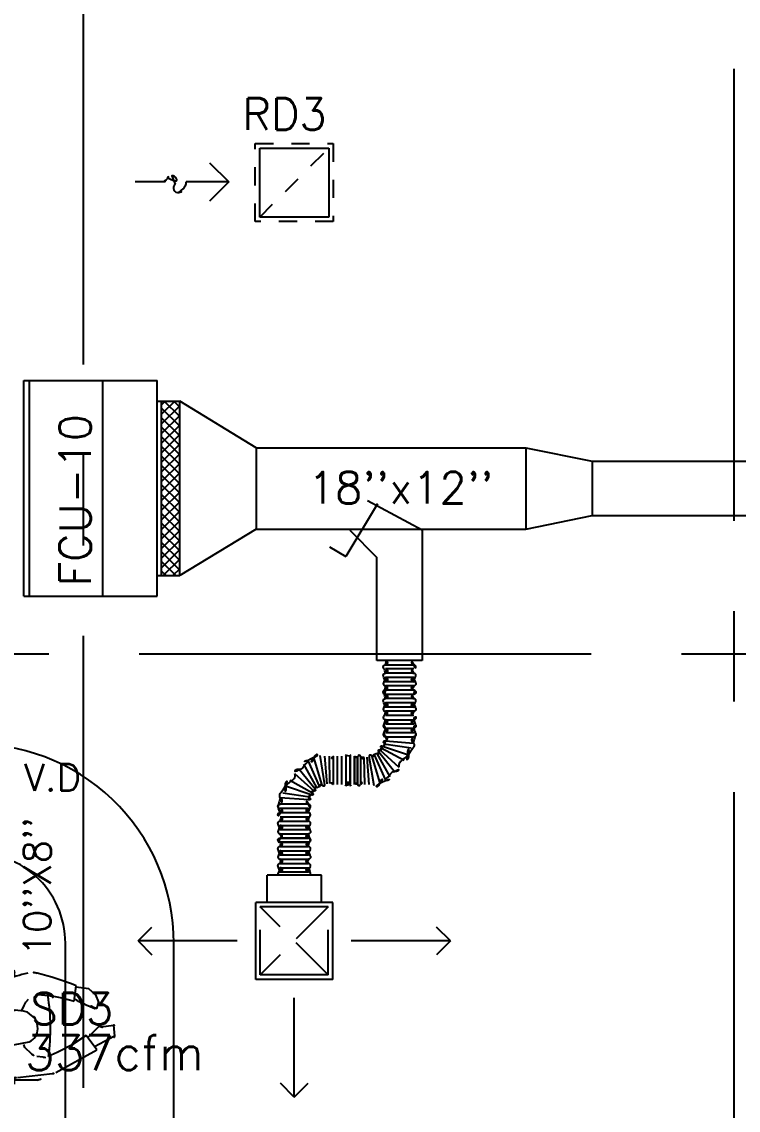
# Model space of a CAD drawing. Extents: x 417866230.2 to 417866327.8, y 43498045.5 to 43498135.4.
# Drawn here: x 417866294.3 to 417866298.26, y 43498074.98 to 43498081 of the extents above; entities that cross this region are included whole.
import ezdxf

# ---------------------------------------------------------------- set-up
doc = ezdxf.new("R2010")
doc.units = 0
doc.header["$MEASUREMENT"] = 0
doc.linetypes.add('CENTERX2', pattern=[4, 2.5, -0.5, 0.5, -0.5])
doc.linetypes.add('HIDDEN', pattern=[0.375, 0.25, -0.125])
doc.layers.get('0').update_dxf_attribs({"linetype": 'CONTINUOUS'})
for name, color, linetype in [('AXES', 11, 'CENTERX2'), ('COUNTER', 9, 'CONTINUOUS'), ('DUCT', 6, 'CONTINUOUS'), ('FCU', 6, 'CONTINUOUS'), ('HAT', 12, 'CONTINUOUS'), ('M-AC-FLEX', 3, 'CONTINUOUS'), ('M-EGU.', 2, 'CONTINUOUS'), ('NON-MEDICAL', 9, 'CONTINUOUS'), ('SCD', 2, 'CONTINUOUS'), ('SUNI-FUR', 9, 'CONTINUOUS')]:
    doc.layers.add(name, color=color, linetype=linetype)
doc.styles.add('ROMANS', font='ROMANS.shx', dxfattribs={"width": 0.6})

# ---------------------------------------------------------------- blocks, each defined once
blk = doc.blocks.new('A$C7D0B43B4')
at = {"layer": 'NON-MEDICAL'}
for p, q in [((0.0709, 0.6176), (0.0635, 0.6176)), ((0.0709, 0.6443), (0.0709, 0.5973)), ((0.3364, 0.6581), (0.0847, 0.6581)), ((0.3566, 0.6379), (0.3566, 0.6141)), ((0.0427, 0.5968), (0.0427, 0.5934)), ((0.2508, 0.5771), (0.091, 0.5771)), ((0.1783, 0.5467), (0.1345, 0.5123)), ((0.6878, 0.4797), (0.6991, 0.5649)), ((0.1345, 0.5123), (0.106, 0.467)), ((0.4204, 0.4747), (0.4357, 0.4908)), ((0.5069, 0.5149), (0.5092, 0.5146)), ((0.5092, 0.5146), (0.5414, 0.5109)), ((0.5414, 0.5109), (0.5831, 0.5044)), ((0.5831, 0.5044), (0.6203, 0.4971)), ((0.6203, 0.4971), (0.6627, 0.4862)), ((0.6627, 0.4862), (0.6878, 0.4797)), ((0.106, 0.467), (0.0904, 0.1792)), ((0.3965, 0.4246), (0.4102, 0.455)), ((0.4102, 0.455), (0.4204, 0.4747)), ((0.7542, 0.2897), (0.6731, 0.2356)), ((0.8127, 0.2094), (0.7542, 0.2897)), ((0.4146, 0.2228), (0.4091, 0.2397)), ((0.454, 0.1865), (0.4146, 0.2228)), ((0.5943, 0.1953), (0.5447, 0.1728)), ((0.5863, 0.0846), (0.8127, 0.2094)), ((0.6731, 0.2356), (0.5943, 0.1953)), ((0.517, 0.1687), (0.4815, 0.1736)), ((0.0427, 0.0647), (0.0427, 0.0613)), ((0.0709, 0.0609), (0.0709, 0.0138)), ((0.1593, 0.081), (0.091, 0.081)), ((0.1738, 0.0761), (0.1852, 0.0747)), ((0.1852, 0.0747), (0.3632, 0.0564)), ((0.3741, 0.0564), (0.5676, 0.0787)), ((0.0709, 0.0405), (0.0635, 0.0405)), ((0.3566, 0.057), (0.3566, 0.0202)), ((0.4808, 0.0424), (0.3566, 0.0424)), ((0.3364, 0), (0.0847, 0))]:
    blk.add_line(p, q, dxfattribs=at)
for points in [[(0.6983, 0.558), (0.7662, 0.5497, -0.166504), (0.7751, 0.5455), (0.8057, 0.5151, -0.116666), (0.8094, 0.5092), (0.8216, 0.4731, -0.181583), (0.8213, 0.4624), (0.8111, 0.4379, -0.566275), (0.8025, 0.4366, 0.372711), (0.7382, 0.4476, -0.458371), (0.7309, 0.4499, 0.210622), (0.6891, 0.4897)], [(0.3604, 0.4296, 0.128062), (0.2259, 0.398, 0.215717), (0.1646, 0.3337), (0.1654, 0.3023), (0.169, 0.2804), (0.1786, 0.2504, 0.242433), (0.2254, 0.2132, 0.136513), (0.3766, 0.225), (0.4394, 0.2545, 0.297129), (0.4864, 0.3263, 0.138986), (0.4714, 0.3834, 0.105167), (0.4496, 0.408), (0.4299, 0.4182), (0.4065, 0.4233), (0.3604, 0.4291)], [(0.7631, 0.278), (0.8266, 0.3403, -0.445833), (0.8353, 0.3398), (0.8366, 0.3381, 0.30427), (0.8552, 0.3321), (0.9051, 0.3465, -0.509983), (0.9126, 0.3407), (0.9106, 0.2851, -0.292523), (0.8999, 0.2696), (0.7997, 0.2276)]]:
    blk.add_lwpolyline(points, format="xyb", dxfattribs=at)
for centre, radius, start, end in [((0.0635, 0.5968), 0.0208, 90, 180), ((0.0847, 0.6443), 0.0138, 90, 180), ((0.8128, -0.863), 1.5459, 104.29232, 114.23439), ((0.3364, 0.6379), 0.0203, 0, 90), ((0.4562, 0.537), 0.1013, 75.057, 104.29232), ((-0.0924, -1.5184), 2.2286, 69.19751, 75.057), ((2.3664, 0.3291), 2.3664, 174.44787, 185.55213), ((0.0467, 0.558), 0.0356, 0, 180), ((0.091, 0.5973), 0.0201, 180, 270), ((2.3667, 0.3291), 2.2958, 174.2765, 185.7235), ((0.4943, 0.4349), 0.081, 81.07134, 136.37618), ((-0.526, 0.3291), 1.0829, 351.72399, 9.66859), ((0.4883, 0.2237), 0.0506, 227.38127, 262.24497), ((0.2023, 0.1844), 0.112, 182.67494, 255.29345), ((0.5238, 0.2189), 0.0506, 262.24497, 294.4377), ((0.0467, 0.1001), 0.0356, 180, 0), ((0.0635, 0.0613), 0.0208, 180, 270), ((0.091, 0.0609), 0.0201, 90, 180), ((0.4808, 0.0922), 0.0498, 270, 338.59125), ((0.5618, 0.129), 0.0506, 276.56656, 298.84109), ((0.0847, 0.0138), 0.0138, 180, 270), ((0.3364, 0.0202), 0.0203, 270, 0), ((0.3683, 0.1067), 0.0506, 264.13003, 276.56656)]:
    blk.add_arc(centre, radius, start, end, dxfattribs=at)
blk = doc.blocks.new('*X120')
at = {"color": 0}
for p, q in [((-750.2, 2537.8), (-672.3, 2615.8)), ((-750.2, 2590.8), (-725.3, 2615.8)), ((-659.6, 2515.8), (-750.2, 2606.4)), ((-719.2, 2515.8), (-619.2, 2615.8)), ((-606.6, 2515.8), (-706.6, 2615.8)), ((-666.2, 2515.8), (-566.2, 2615.8)), ((-553.6, 2515.8), (-653.6, 2615.8)), ((-613.2, 2515.8), (-513.2, 2615.8)), ((-500.5, 2515.8), (-600.5, 2615.8)), ((-560.1, 2515.8), (-460.1, 2615.8)), ((-447.5, 2515.8), (-547.5, 2615.8)), ((-507.1, 2515.8), (-407.1, 2615.8)), ((-394.5, 2515.8), (-494.5, 2615.8)), ((-454.1, 2515.8), (-354.1, 2615.8)), ((-341.4, 2515.8), (-441.4, 2615.8)), ((-401, 2515.8), (-301, 2615.8)), ((-288.4, 2515.8), (-388.4, 2615.8)), ((-348, 2515.8), (-248, 2615.8)), ((-235.4, 2515.8), (-335.4, 2615.8)), ((-295, 2515.8), (-195, 2615.8)), ((-182.3, 2515.8), (-282.3, 2615.8)), ((-241.9, 2515.8), (-141.9, 2615.8)), ((-129.3, 2515.8), (-229.3, 2615.8)), ((-188.9, 2515.8), (-88.9, 2615.8)), ((-76.3, 2515.8), (-176.3, 2615.8)), ((-135.9, 2515.8), (-35.9, 2615.8)), ((-23.2, 2515.8), (-123.2, 2615.8)), ((-82.8, 2515.8), (17.2, 2615.8)), ((29.8, 2515.8), (-70.2, 2615.8)), ((-29.8, 2515.8), (70.2, 2615.8)), ((82.8, 2515.8), (-17.2, 2615.8)), ((23.2, 2515.8), (123.2, 2615.8)), ((135.9, 2515.8), (35.9, 2615.8)), ((76.3, 2515.8), (176.3, 2615.8)), ((188.9, 2515.8), (88.9, 2615.8)), ((129.3, 2515.8), (214.8, 2601.2)), ((214.8, 2543), (141.9, 2615.8)), ((214.8, 2596), (195, 2615.8)), ((-712.7, 2515.8), (-750.2, 2553.4)), ((182.3, 2515.8), (214.8, 2548.2))]:
    blk.add_line(p, q, dxfattribs=at)
blk = doc.blocks.new('15RCD')
at = {"layer": 'M-EGU.', "linetype": 'HIDDEN'}
for p, q in [((-215.5, -215.5), (-215.5, 215.5)), ((-215.5, 215.5), (215.5, 215.5)), ((-190.5, -190.5), (190.5, 190.5)), ((215.5, 215.5), (215.5, -215.5)), ((215.5, -215.5), (-215.5, -215.5))]:
    blk.add_line(p, q, dxfattribs=at)
at = {"layer": 'M-EGU.'}
for p, q in [((-190.5, -190.5), (-190.5, 190.5)), ((-190.5, 190.5), (190.5, 190.5)), ((190.5, 190.5), (190.5, -190.5)), ((-468.7, 110.1), (-362.7, 4)), ((-717.7, 4), (-880.4, 4)), ((-362.7, 4), (-598.2, 4)), ((-362.7, 4), (-468.7, -102)), ((190.5, -190.5), (-190.5, -190.5))]:
    blk.add_line(p, q, dxfattribs=at)
blk.add_lwpolyline([(-717.7, 4, -0.1324), (-701, 28.2, -0.15664), (-677.9, 37.7, -0.736612), (-658.9, -9.5, 0.774232), (-638, -55.2, 0.203349), (-606.4, -34.6, 0.193808), (-598.2, 4)], format="xyb", dxfattribs=at)

msp = doc.modelspace()

# ---------------------------------------------------------------- hatches: boundary and pattern name
at = {"layer": 'HAT'}
h = msp.add_hatch(dxfattribs=at)
h.set_pattern_fill('ANSI31', color=256, scale=300, style=0)
h.set_pattern_definition([(45, (0, 0), (-26.5165042945, 26.5165042945), [])])
h.paths.add_polyline_path([(417866294.3869, 43498077.5032), (417866294.6369, 43498077.5032), (417866294.6369, 43498077.7532, 0.414214)])
h.paths.add_polyline_path([(417866294.6369, 43498077.7532), (417866294.6369, 43498077.5032), (417866294.8869, 43498077.5032, 0.414214)])
h.paths.add_polyline_path([(417866294.8869, 43498077.5032), (417866294.6369, 43498077.5032), (417866294.6369, 43498077.2532, 0.414214)])
h.paths.add_polyline_path([(417866294.6369, 43498077.5032), (417866294.3869, 43498077.5032, 0.414214), (417866294.6369, 43498077.2532)])

# ---------------------------------------------------------------- linework, layer by layer
at = {"layer": 'AXES'}
for p, q in [((417866298.2369, 43498046.2382), (417866298.2369, 43498134.7153)), ((417866294.6369, 43498063.1021), (417866294.6369, 43498121.6721)), ((417866230.9454, 43498077.5021), (417866300.0369, 43498077.5021))]:
    msp.add_line(p, q, dxfattribs=at)
at = {"layer": 'COUNTER'}
for p, q in [((417866294.5369, 43498071.9032), (417866294.5369, 43498075.9021)), ((417866294.5369, 43498072.9396), (417866294.5369, 43498075.8896)), ((417866295.1369, 43498071.9032), (417866295.1369, 43498075.9021)), ((417866295.1369, 43498072.9396), (417866295.1369, 43498075.8896))]:
    msp.add_line(p, q, dxfattribs=at)
for radius, end in [(1.1, 92.60525), (0.5, 95.73917)]:
    msp.add_arc((417866294.0369, 43498075.9021), radius, 0, end, dxfattribs=at)
at = {"layer": 'DUCT'}
for p, q in [((417866295.5917, 43498078.6428), (417866295.1691, 43498078.9003)), ((417866295.5917, 43498078.6428), (417866297.0845, 43498078.6428)), ((417866295.5917, 43498078.6428), (417866295.5917, 43498078.1928)), ((417866297.0845, 43498078.6428), (417866297.4512, 43498078.5678)), ((417866297.0845, 43498078.6428), (417866297.0845, 43498078.1928)), ((417866297.4512, 43498078.5678), (417866300.4477, 43498078.5678)), ((417866297.4512, 43498078.5678), (417866297.4512, 43498078.2678)), ((417866296.2639, 43498078.3326), (417866296.0883, 43498078.0418)), ((417866296.5104, 43498078.1861), (417866296.2075, 43498078.3495)), ((417866297.0845, 43498078.1928), (417866297.4512, 43498078.2678)), ((417866297.4512, 43498078.2678), (417866300.4477, 43498078.2678)), ((417866295.5917, 43498078.1928), (417866295.1691, 43498077.9353)), ((417866295.5917, 43498078.1928), (417866297.0845, 43498078.1928)), ((417866296.1104, 43498078.1861), (417866296.2604, 43498078.0361)), ((417866296.5104, 43498078.1861), (417866296.5104, 43498077.4655)), ((417866295.9981, 43498078.0939), (417866296.0883, 43498078.0418)), ((417866296.2604, 43498077.4655), (417866296.2604, 43498078.0361)), ((417866296.5104, 43498077.4655), (417866296.2604, 43498077.4655))]:
    msp.add_line(p, q, dxfattribs=at)
at = {"layer": 'FCU', "color": 6}
for p, q in [((417866294.3071, 43498079.0148), (417866295.0441, 43498079.0148)), ((417866294.3071, 43498077.8208), (417866294.3071, 43498079.0148)), ((417866294.7441, 43498077.8208), (417866294.7441, 43498079.0148)), ((417866295.0441, 43498077.8208), (417866295.0441, 43498079.0148)), ((417866294.3071, 43498077.8208), (417866295.0441, 43498077.8208))]:
    msp.add_line(p, q, dxfattribs=at)
at = {"layer": 'FCU', "color": 3}
for p, q in [((417866294.3391, 43498077.8208), (417866294.3391, 43498079.0148)), ((417866295.0441, 43498078.9003), (417866295.1691, 43498078.9003)), ((417866295.0691, 43498077.9353), (417866295.0691, 43498078.9003)), ((417866295.1691, 43498077.9353), (417866295.1691, 43498078.9003)), ((417866295.0441, 43498077.9353), (417866295.1691, 43498077.9353))]:
    msp.add_line(p, q, dxfattribs=at)
at = {"layer": 'M-AC-FLEX', "color": 11}
for p, q in [((417866296.3069, 43498077.442), (417866296.4639, 43498077.442)), ((417866296.4641, 43498077.419), (417866296.3071, 43498077.419)), ((417866296.4641, 43498077.3955), (417866296.3071, 43498077.3955)), ((417866296.4641, 43498077.372), (417866296.3071, 43498077.372)), ((417866296.4641, 43498077.372), (417866296.3071, 43498077.372)), ((417866296.4641, 43498077.3486), (417866296.3071, 43498077.3486)), ((417866296.4641, 43498077.3486), (417866296.3071, 43498077.3486)), ((417866296.4641, 43498077.3251), (417866296.3071, 43498077.3251)), ((417866296.4641, 43498077.3017), (417866296.3071, 43498077.3017)), ((417866296.4641, 43498077.2786), (417866296.3071, 43498077.2786)), ((417866296.4641, 43498077.2551), (417866296.3071, 43498077.2551)), ((417866296.4641, 43498077.2317), (417866296.3071, 43498077.2317)), ((417866296.4641, 43498077.2317), (417866296.3071, 43498077.2317)), ((417866296.4641, 43498077.2082), (417866296.3071, 43498077.2082)), ((417866296.4641, 43498077.2082), (417866296.3071, 43498077.2082)), ((417866296.4641, 43498077.1848), (417866296.3071, 43498077.1848)), ((417866296.3069, 43498077.1382), (417866296.4639, 43498077.1382)), ((417866296.4641, 43498077.1613), (417866296.3071, 43498077.1613)), ((417866296.3069, 43498077.1148), (417866296.4639, 43498077.1148)), ((417866296.3069, 43498077.0913), (417866296.4639, 43498077.0913)), ((417866296.3069, 43498077.0679), (417866296.4639, 43498077.0679)), ((417866296.2991, 43498077.0054), (417866296.4491, 43498076.9833)), ((417866296.3069, 43498077.0444), (417866296.4639, 43498077.0444)), ((417866296.3069, 43498077.0209), (417866296.4631, 43498077.0089)), ((417866295.9726, 43498076.7788), (417866295.9455, 43498076.9401)), ((417866296.2305, 43498076.9394), (417866296.2763, 43498076.7864)), ((417866296.245, 43498076.9448), (417866296.3058, 43498076.8069)), ((417866296.2603, 43498076.952), (417866296.3324, 43498076.8223)), ((417866296.2701, 43498076.9603), (417866296.3581, 43498076.8524)), ((417866296.2758, 43498076.9715), (417866296.3817, 43498076.8765)), ((417866296.284, 43498076.9832), (417866296.4103, 43498076.9139)), ((417866296.292, 43498076.9926), (417866296.4346, 43498076.9442)), ((417866295.9281, 43498076.7632), (417866295.856, 43498076.8928)), ((417866295.9434, 43498076.7704), (417866295.8826, 43498076.9082)), ((417866295.9579, 43498076.7757), (417866295.9121, 43498076.9288)), ((417866295.9849, 43498076.7837), (417866295.9725, 43498076.9362)), ((417866295.9959, 43498076.9362), (417866295.998, 43498076.7858)), ((417866296.0192, 43498076.7792), (417866296.0192, 43498076.9362)), ((417866296.0423, 43498076.7792), (417866296.0423, 43498076.9362)), ((417866296.0657, 43498076.7792), (417866296.0657, 43498076.9362)), ((417866296.0892, 43498076.7792), (417866296.0892, 43498076.9362)), ((417866296.0892, 43498076.7792), (417866296.0892, 43498076.9362)), ((417866296.1126, 43498076.7792), (417866296.1126, 43498076.9362)), ((417866296.1126, 43498076.9362), (417866296.1126, 43498076.7792)), ((417866296.1127, 43498076.7792), (417866296.1127, 43498076.9362)), ((417866296.1127, 43498076.7792), (417866296.1127, 43498076.9362)), ((417866296.1361, 43498076.7792), (417866296.1361, 43498076.9362)), ((417866296.1361, 43498076.9362), (417866296.1361, 43498076.7792)), ((417866296.153, 43498076.7792), (417866296.153, 43498076.9362)), ((417866296.153, 43498076.9362), (417866296.153, 43498076.7792)), ((417866296.169, 43498076.936), (417866296.169, 43498076.779)), ((417866296.1925, 43498076.779), (417866296.1904, 43498076.9293)), ((417866296.2035, 43498076.9314), (417866296.2159, 43498076.779)), ((417866296.2159, 43498076.9364), (417866296.2429, 43498076.7751)), ((417866295.9126, 43498076.7437), (417866295.8067, 43498076.8387)), ((417866295.9183, 43498076.7549), (417866295.8303, 43498076.8628)), ((417866295.8964, 43498076.7226), (417866295.7538, 43498076.771)), ((417866295.9044, 43498076.7319), (417866295.7781, 43498076.8013)), ((417866295.8815, 43498076.6942), (417866295.7253, 43498076.7062)), ((417866295.8893, 43498076.7098), (417866295.7393, 43498076.7318)), ((417866295.8815, 43498076.6708), (417866295.7245, 43498076.6708)), ((417866295.8815, 43498076.6473), (417866295.7245, 43498076.6473)), ((417866295.7243, 43498076.6008), (417866295.8813, 43498076.6008)), ((417866295.7243, 43498076.5773), (417866295.8813, 43498076.5773)), ((417866295.8815, 43498076.6239), (417866295.7245, 43498076.6239)), ((417866295.7243, 43498076.5539), (417866295.8813, 43498076.5539)), ((417866295.7243, 43498076.5539), (417866295.8813, 43498076.5539)), ((417866295.7243, 43498076.5539), (417866295.8813, 43498076.5539)), ((417866295.7243, 43498076.5539), (417866295.8813, 43498076.5539)), ((417866295.7243, 43498076.5304), (417866295.8813, 43498076.5304)), ((417866295.7243, 43498076.5304), (417866295.8813, 43498076.5304)), ((417866295.7243, 43498076.5304), (417866295.8813, 43498076.5304)), ((417866295.7243, 43498076.5304), (417866295.8813, 43498076.5304)), ((417866295.7243, 43498076.507), (417866295.8813, 43498076.507)), ((417866295.7243, 43498076.4835), (417866295.8813, 43498076.4835)), ((417866295.7243, 43498076.4604), (417866295.8813, 43498076.4604)), ((417866295.8815, 43498076.4835), (417866295.7245, 43498076.4835)), ((417866295.8815, 43498076.4604), (417866295.7245, 43498076.4604)), ((417866295.7243, 43498076.437), (417866295.8813, 43498076.437)), ((417866295.7243, 43498076.4135), (417866295.8813, 43498076.4135)), ((417866295.7243, 43498076.4135), (417866295.8813, 43498076.4135)), ((417866295.7243, 43498076.4135), (417866295.8813, 43498076.4135)), ((417866295.7243, 43498076.4135), (417866295.8813, 43498076.4135)), ((417866295.7243, 43498076.3901), (417866295.8813, 43498076.3901)), ((417866295.7243, 43498076.3901), (417866295.8813, 43498076.3901)), ((417866295.7243, 43498076.3901), (417866295.8813, 43498076.3901)), ((417866295.7243, 43498076.3901), (417866295.8813, 43498076.3901)), ((417866295.7243, 43498076.3666), (417866295.8813, 43498076.3666)), ((417866295.7243, 43498076.3666), (417866295.8813, 43498076.3666)), ((417866295.7243, 43498076.3431), (417866295.8813, 43498076.3431)), ((417866295.7243, 43498076.3431), (417866295.8813, 43498076.3431)), ((417866295.7243, 43498076.3197), (417866295.8813, 43498076.3197)), ((417866295.7243, 43498076.3197), (417866295.8813, 43498076.3197)), ((417866295.7243, 43498076.3197), (417866295.8813, 43498076.3197)), ((417866295.7243, 43498076.3197), (417866295.8813, 43498076.3197)), ((417866295.7243, 43498076.2962), (417866295.8813, 43498076.2962)), ((417866295.7243, 43498076.2962), (417866295.8813, 43498076.2962)), ((417866295.7243, 43498076.2962), (417866295.8813, 43498076.2962)), ((417866295.7243, 43498076.2962), (417866295.8813, 43498076.2962))]:
    msp.add_line(p, q, dxfattribs=at)
at = {"layer": 'M-AC-FLEX'}
for points in [[(417866296.3071, 43498077.3486, 1), (417866296.3071, 43498077.372, -1), (417866296.3071, 43498077.3955, 1), (417866296.3071, 43498077.419, -1.018005), (417866296.3071, 43498077.442)], [(417866296.3069, 43498077.442, 1), (417866296.3069, 43498077.4655, -0.001127), (417866296.3068, 43498077.4655, -0.001127)], [(417866296.3069, 43498077.4655, -1), (417866296.3069, 43498077.442)], [(417866296.4639, 43498077.442, -1), (417866296.4639, 43498077.4655, 0.001127), (417866296.4639, 43498077.4655, 0.001127)], [(417866296.4639, 43498077.442, -0.999838), (417866296.4643, 43498077.419)], [(417866296.4643, 43498077.442, 0.004461), (417866296.4641, 43498077.442)], [(417866296.3071, 43498077.372, -1), (417866296.3071, 43498077.3486, 1), (417866296.3071, 43498077.3251, -1), (417866296.3071, 43498077.3017, 1.018005), (417866296.3071, 43498077.2786)], [(417866296.3071, 43498077.3486, 1), (417866296.3071, 43498077.372, -0.204245), (417866296.2986, 43498077.3757, -0.204245)], [(417866296.2986, 43498077.3757, 0.204245), (417866296.3071, 43498077.372)], [(417866296.3071, 43498077.372, -1), (417866296.3071, 43498077.3486, 0.204245), (417866296.2986, 43498077.345, 0.204245)], [(417866296.4641, 43498077.3486, -1), (417866296.4641, 43498077.372, 1), (417866296.4641, 43498077.3955, -1), (417866296.4641, 43498077.419, 0.008922), (417866296.4645, 43498077.419, 0.008922)], [(417866296.4641, 43498077.3486, -1), (417866296.4641, 43498077.372, 0.204245), (417866296.4726, 43498077.3757, 0.204245)], [(417866296.4641, 43498077.372, 1), (417866296.4641, 43498077.3486, -0.204245), (417866296.4726, 43498077.345, -0.204245)], [(417866296.4641, 43498077.372, 1), (417866296.4641, 43498077.3486, -1), (417866296.4641, 43498077.3251, 1), (417866296.4641, 43498077.3017, -0.008922), (417866296.4645, 43498077.3017, -0.008922)], [(417866296.4726, 43498077.3757, -0.204245), (417866296.4641, 43498077.372)], [(417866296.3071, 43498077.3021, 1.018005), (417866296.3071, 43498077.279)], [(417866296.3071, 43498077.2082, 1), (417866296.3071, 43498077.2317, -1), (417866296.3071, 43498077.2551, 1), (417866296.3071, 43498077.2786, -1.018005), (417866296.3071, 43498077.3017)], [(417866296.3071, 43498077.2782, -1.018005), (417866296.3071, 43498077.3013)], [(417866296.2986, 43498077.345, -0.204245), (417866296.3071, 43498077.3486)], [(417866296.4639, 43498077.279, 0.999838), (417866296.4643, 43498077.3021)], [(417866296.4639, 43498077.3017, -0.999838), (417866296.4643, 43498077.2786)], [(417866296.4639, 43498077.2786, 0.999838), (417866296.4643, 43498077.3017)], [(417866296.4639, 43498077.3013, -0.999838), (417866296.4643, 43498077.2782)], [(417866296.4726, 43498077.345, 0.204245), (417866296.4641, 43498077.3486)], [(417866296.4641, 43498077.2082, -1), (417866296.4641, 43498077.2317, 1), (417866296.4641, 43498077.2551, -1), (417866296.4641, 43498077.2786, 0.008922), (417866296.4645, 43498077.2786, 0.008922)], [(417866296.3071, 43498077.2317, -1), (417866296.3071, 43498077.2082, 1), (417866296.3071, 43498077.1848, -1), (417866296.3071, 43498077.1613, 1.018005), (417866296.3071, 43498077.1382)], [(417866296.3071, 43498077.2082, 1), (417866296.3071, 43498077.2317, -0.204245), (417866296.2986, 43498077.2353, -0.204245)], [(417866296.2986, 43498077.2353, 0.204245), (417866296.3071, 43498077.2317)], [(417866296.3071, 43498077.2317, -1), (417866296.3071, 43498077.2082, 0.204245), (417866296.2986, 43498077.2046, 0.204245)], [(417866296.2986, 43498077.2046, -0.204245), (417866296.3071, 43498077.2082)], [(417866296.4641, 43498077.2082, -1), (417866296.4641, 43498077.2317, 0.204245), (417866296.4726, 43498077.2353, 0.204245)], [(417866296.4641, 43498077.2317, 1), (417866296.4641, 43498077.2082, -1), (417866296.4641, 43498077.1848, 1), (417866296.4641, 43498077.1613, -0.008922), (417866296.4645, 43498077.1613, -0.008922)], [(417866296.4641, 43498077.2317, 1), (417866296.4641, 43498077.2082, -0.204245), (417866296.4726, 43498077.2046, -0.204245)], [(417866296.4726, 43498077.2353, -0.204245), (417866296.4641, 43498077.2317)], [(417866296.4726, 43498077.2046, 0.204245), (417866296.4641, 43498077.2082)], [(417866296.3069, 43498077.1382, -1), (417866296.3069, 43498077.1148, 1), (417866296.3069, 43498077.0913)], [(417866296.3069, 43498077.1148, 1), (417866296.3069, 43498077.1382)], [(417866296.4639, 43498077.1382, 1), (417866296.4639, 43498077.1148, -1), (417866296.4639, 43498077.0913)], [(417866296.4639, 43498077.1382, 0.999838), (417866296.4643, 43498077.1613)], [(417866296.4643, 43498077.1382, -0.004461), (417866296.4641, 43498077.1382)], [(417866296.3069, 43498077.0913, -1), (417866296.3069, 43498077.1148)], [(417866296.3069, 43498077.0913, -1), (417866296.3069, 43498077.0679, 1), (417866296.3069, 43498077.0444)], [(417866296.3069, 43498077.0444, -1), (417866296.3069, 43498077.0679)], [(417866296.3069, 43498077.0679, 1), (417866296.3069, 43498077.0913)], [(417866296.4631, 43498077.0089, -0.661578), (417866296.4639, 43498077.0444, 1), (417866296.4639, 43498077.0679)], [(417866296.4639, 43498077.0913, 1), (417866296.4639, 43498077.0679, -1), (417866296.4639, 43498077.0444)], [(417866296.4639, 43498077.0913, -0.000003), (417866296.4639, 43498077.0913, 1), (417866296.4639, 43498077.1148)], [(417866296.4639, 43498077.0913, 0.008766), (417866296.4643, 43498077.0913, 0.008766)], [(417866296.4643, 43498077.0913, -0.004461), (417866296.4641, 43498077.0913)], [(417866296.3072, 43498077.0209, 0.879519), (417866296.2991, 43498077.0054, -1.034976), (417866296.292, 43498076.9926)], [(417866296.3069, 43498077.0444, -0.987495), (417866296.3072, 43498077.0209, -0.606794)], [(417866296.435, 43498076.9441, -0.562442), (417866296.4491, 43498076.9833, 0.803591), (417866296.4631, 43498077.0089)], [(417866295.9121, 43498076.9288, -0.665042), (417866295.9455, 43498076.9401)], [(417866295.9456, 43498076.9398, 0.575939), (417866295.9725, 43498076.9362, -1), (417866295.9959, 43498076.9362)], [(417866296.0194, 43498076.9362, -1), (417866295.9959, 43498076.9362, 1), (417866295.9725, 43498076.9362)], [(417866296.0192, 43498076.9362, -1.018005), (417866296.0423, 43498076.9362)], [(417866296.1127, 43498076.9362, -1), (417866296.0892, 43498076.9362, 1), (417866296.0657, 43498076.9362, -1), (417866296.0423, 43498076.9362, 1.018005), (417866296.0192, 43498076.9362)], [(417866296.1127, 43498076.9362, -1), (417866296.0892, 43498076.9362, 0.204245), (417866296.0856, 43498076.9447, 0.204245)], [(417866296.0856, 43498076.9447, -0.204245), (417866296.0892, 43498076.9362)], [(417866296.0892, 43498076.9362, 1), (417866296.1126, 43498076.9362, -1), (417866296.1361, 43498076.9362)], [(417866296.1361, 43498076.9362, 1), (417866296.1126, 43498076.9362)], [(417866296.1126, 43498076.9362, -1), (417866296.1361, 43498076.9362)], [(417866296.1163, 43498076.9447, 0.204245), (417866296.1127, 43498076.9362)], [(417866296.2295, 43498076.941, 0.78893), (417866296.2159, 43498076.9356, -1.030272), (417866296.2035, 43498076.9314)], [(417866296.2603, 43498076.952, 0.850272), (417866296.2445, 43498076.9479, -1.072461), (417866296.2295, 43498076.941)], [(417866296.2745, 43498076.9722, 0.698197), (417866296.2701, 43498076.9603, -1.180405), (417866296.2603, 43498076.952)], [(417866296.292, 43498076.9926, 1.125229), (417866296.284, 43498076.9832, -1.12511), (417866296.2745, 43498076.9722, -0.893954)], [(417866296.4346, 43498076.9442, -0.604437), (417866296.4103, 43498076.9139, 0.497993), (417866296.3817, 43498076.8765)], [(417866295.9121, 43498076.9288, -0.652763), (417866295.8826, 43498076.9082, 0.764077), (417866295.856, 43498076.8928, -0.428567), (417866295.8303, 43498076.8628, 0.696093), (417866295.8067, 43498076.8387)], [(417866296.0194, 43498076.9362, -0.606794), (417866296.0009, 43498076.9266, -0.606794)], [(417866296.0892, 43498076.9362, 0.997748), (417866296.1127, 43498076.9361, 0.997748)], [(417866296.169, 43498076.936, 0.606794), (417866296.1875, 43498076.9264, 0.606794)], [(417866296.1904, 43498076.9293, -0.736652), (417866296.169, 43498076.936)], [(417866296.2035, 43498076.9314, 0.635837), (417866296.1904, 43498076.9293, 0.724161)], [(417866295.7538, 43498076.771, -0.604437), (417866295.7781, 43498076.8013, 0.497993), (417866295.8067, 43498076.8387)], [(417866296.2763, 43498076.7864, -0.652763), (417866296.3058, 43498076.8069, 0.764077), (417866296.3324, 43498076.8223, -0.428567), (417866296.3581, 43498076.8524, 0.696093), (417866296.3817, 43498076.8765)], [(417866295.7534, 43498076.7711, -0.562442), (417866295.7393, 43498076.7318, 0.803591), (417866295.7253, 43498076.7062)], [(417866295.9139, 43498076.743, 0.698197), (417866295.9183, 43498076.7549, -1.180405), (417866295.9281, 43498076.7632)], [(417866295.9281, 43498076.7632, 0.850272), (417866295.9439, 43498076.7673, -1.072461), (417866295.9589, 43498076.7741)], [(417866295.9589, 43498076.7741, 0.78893), (417866295.9725, 43498076.7795, -1.030272), (417866295.9849, 43498076.7837)], [(417866295.9849, 43498076.7837, 0.635837), (417866295.998, 43498076.7858, 0.724161)], [(417866296.0192, 43498076.7794, 0.568913), (417866295.998, 43498076.7858, 0.606794)], [(417866296.0423, 43498076.7794, -0.999838), (417866296.0192, 43498076.779)], [(417866296.0192, 43498076.7794, 0.999838), (417866296.0423, 43498076.779)], [(417866296.0192, 43498076.7792, 0.008922), (417866296.0192, 43498076.7788)], [(417866296.1127, 43498076.7792, 1), (417866296.0892, 43498076.7792, -1), (417866296.0657, 43498076.7792, 1), (417866296.0423, 43498076.7792, -0.008922), (417866296.0423, 43498076.7788, -0.008922)], [(417866296.1127, 43498076.7792, 1), (417866296.0892, 43498076.7792, -0.204245), (417866296.0856, 43498076.7707, -0.204245)], [(417866296.0856, 43498076.7707, 0.204245), (417866296.0892, 43498076.7792)], [(417866296.0892, 43498076.7792, -0.997748), (417866296.1127, 43498076.7792, -0.997748)], [(417866296.0912, 43498076.7858, -0.736653), (417866296.1126, 43498076.7792, 1), (417866296.1361, 43498076.7792)], [(417866296.1361, 43498076.7792, -1), (417866296.1126, 43498076.7792)], [(417866296.1361, 43498076.7791, -0.998619), (417866296.1126, 43498076.7792)], [(417866296.1163, 43498076.7707, -0.204245), (417866296.1127, 43498076.7792)], [(417866296.169, 43498076.779, -1), (417866296.1925, 43498076.779, 1), (417866296.2159, 43498076.779)], [(417866296.169, 43498076.779, -0.606794), (417866296.1875, 43498076.7886, -0.606794)], [(417866296.1925, 43498076.779, 1), (417866296.169, 43498076.779)], [(417866296.2429, 43498076.7754, 0.575939), (417866296.2159, 43498076.779, -1), (417866296.1925, 43498076.779)], [(417866296.2763, 43498076.7864, -0.665042), (417866296.2429, 43498076.7751)], [(417866295.7253, 43498076.7062, -0.661578), (417866295.7245, 43498076.6708, 1), (417866295.7245, 43498076.6473)], [(417866295.8812, 43498076.6942, 0.879519), (417866295.8893, 43498076.7098, -1.034976), (417866295.8964, 43498076.7226)], [(417866295.8964, 43498076.7226, 1.125229), (417866295.9044, 43498076.7319, -1.12511), (417866295.9139, 43498076.743, -0.893954)], [(417866295.7245, 43498076.6239, 1), (417866295.7245, 43498076.6473, -1), (417866295.7245, 43498076.6708)], [(417866295.8815, 43498076.6708, -0.987495), (417866295.8812, 43498076.6942, -0.606794)], [(417866295.8815, 43498076.6239, -1), (417866295.8815, 43498076.6473, 1), (417866295.8815, 43498076.6708)], [(417866295.8815, 43498076.6473, 1), (417866295.8815, 43498076.6239)], [(417866295.8815, 43498076.6708, -1), (417866295.8815, 43498076.6473)], [(417866295.7243, 43498076.5304, 1), (417866295.7243, 43498076.5539, -1), (417866295.7243, 43498076.5773, 1), (417866295.7243, 43498076.6008, -0.008922), (417866295.7239, 43498076.6008, -0.008922)], [(417866295.7245, 43498076.6239, 0.999838), (417866295.7241, 43498076.6008)], [(417866295.7241, 43498076.6239, -0.004461), (417866295.7243, 43498076.6239)], [(417866295.8813, 43498076.5304, -1), (417866295.8813, 43498076.5539, 1), (417866295.8813, 43498076.5773, -1), (417866295.8813, 43498076.6008, 1.018005), (417866295.8813, 43498076.6239)], [(417866295.7243, 43498076.5539, -1), (417866295.7243, 43498076.5304, 1), (417866295.7243, 43498076.507, -1), (417866295.7243, 43498076.4835, 0.008922), (417866295.7239, 43498076.4835, 0.008922)], [(417866295.7243, 43498076.5304, 1), (417866295.7243, 43498076.5539, -0.204245), (417866295.7158, 43498076.5575, -0.204245)], [(417866295.7158, 43498076.5575, 0.204245), (417866295.7243, 43498076.5539)], [(417866295.7243, 43498076.5304, 1), (417866295.7243, 43498076.5539, -0.204245), (417866295.7158, 43498076.5575, -0.204245)], [(417866295.7158, 43498076.5575, 0.204245), (417866295.7243, 43498076.5539)], [(417866295.7243, 43498076.5539, -1), (417866295.7243, 43498076.5304, 0.204245), (417866295.7158, 43498076.5268, 0.204245)], [(417866295.7243, 43498076.5539, -1), (417866295.7243, 43498076.5304, 0.204245), (417866295.7158, 43498076.5268, 0.204245)], [(417866295.7158, 43498076.5268, -0.204245), (417866295.7243, 43498076.5304)], [(417866295.7158, 43498076.5268, -0.204245), (417866295.7243, 43498076.5304)], [(417866295.7243, 43498076.5539, -1), (417866295.7243, 43498076.5304)], [(417866295.7243, 43498076.5304, 1), (417866295.7243, 43498076.5539)], [(417866295.8813, 43498076.5304, -1), (417866295.8813, 43498076.5539, 0.204245), (417866295.8898, 43498076.5575, 0.204245)], [(417866295.8813, 43498076.5304, -1), (417866295.8813, 43498076.5539, 0.204245), (417866295.8898, 43498076.5575, 0.204245)], [(417866295.8813, 43498076.5539, 1), (417866295.8813, 43498076.5304, -0.204245), (417866295.8898, 43498076.5268, -0.204245)], [(417866295.8813, 43498076.5539, 1), (417866295.8813, 43498076.5304)], [(417866295.8813, 43498076.5539, 1), (417866295.8813, 43498076.5304, -1), (417866295.8813, 43498076.507, 1), (417866295.8813, 43498076.4835, -1.018005), (417866295.8813, 43498076.4604)], [(417866295.8813, 43498076.5539, 1), (417866295.8813, 43498076.5304, -0.204245), (417866295.8898, 43498076.5268, -0.204245)], [(417866295.8813, 43498076.5304, -1), (417866295.8813, 43498076.5539)], [(417866295.8898, 43498076.5575, -0.204245), (417866295.8813, 43498076.5539)], [(417866295.8898, 43498076.5575, -0.204245), (417866295.8813, 43498076.5539)], [(417866295.8898, 43498076.5268, 0.204245), (417866295.8813, 43498076.5304)], [(417866295.8898, 43498076.5268, 0.204245), (417866295.8813, 43498076.5304)], [(417866295.7243, 43498076.3901, 1), (417866295.7243, 43498076.4135, -1), (417866295.7243, 43498076.437, 1), (417866295.7243, 43498076.4604, -0.008922), (417866295.7239, 43498076.4604, -0.008922)], [(417866295.7245, 43498076.4604, -0.999838), (417866295.7241, 43498076.4835)], [(417866295.7245, 43498076.4835, 0.999838), (417866295.7241, 43498076.4604)], [(417866295.7241, 43498076.4835, -0.004461), (417866295.7243, 43498076.4835)], [(417866295.7241, 43498076.4604, 0.004461), (417866295.7243, 43498076.4604)], [(417866295.8813, 43498076.3901, -1), (417866295.8813, 43498076.4135, 1), (417866295.8813, 43498076.437, -1), (417866295.8813, 43498076.4604, 1.018005), (417866295.8813, 43498076.4835)], [(417866295.8815, 43498076.4835, 0.000796), (417866295.8815, 43498076.4835)], [(417866295.8815, 43498076.4604, -0.000796), (417866295.8815, 43498076.4604)], [(417866295.7243, 43498076.4135, -1), (417866295.7243, 43498076.3901, 1), (417866295.7243, 43498076.3666, -1), (417866295.7243, 43498076.3431, 0.008922), (417866295.7239, 43498076.3431, 0.008922)], [(417866295.7243, 43498076.3901, 1), (417866295.7243, 43498076.4135, -0.204245), (417866295.7158, 43498076.4171, -0.204245)], [(417866295.7158, 43498076.4171, 0.204245), (417866295.7243, 43498076.4135)], [(417866295.7243, 43498076.3901, 1), (417866295.7243, 43498076.4135, -0.204245), (417866295.7158, 43498076.4171, -0.204245)], [(417866295.7158, 43498076.4171, 0.204245), (417866295.7243, 43498076.4135)], [(417866295.7243, 43498076.4135, -1), (417866295.7243, 43498076.3901, 0.204245), (417866295.7158, 43498076.3864, 0.204245)], [(417866295.7243, 43498076.4135, -1), (417866295.7243, 43498076.3901, 0.204245), (417866295.7158, 43498076.3864, 0.204245)], [(417866295.7243, 43498076.3901, 1), (417866295.7243, 43498076.4135)], [(417866295.7243, 43498076.4135, -1), (417866295.7243, 43498076.3901)], [(417866295.8813, 43498076.3901, -1), (417866295.8813, 43498076.4135, 0.204245), (417866295.8898, 43498076.4171, 0.204245)], [(417866295.8813, 43498076.3901, -1), (417866295.8813, 43498076.4135, 0.204245), (417866295.8898, 43498076.4171, 0.204245)], [(417866295.8813, 43498076.4135, 1), (417866295.8813, 43498076.3901, -1), (417866295.8813, 43498076.3666, 1), (417866295.8813, 43498076.3431, -0.008923), (417866295.8817, 43498076.3431, -0.008923)], [(417866295.8813, 43498076.4135, 1), (417866295.8813, 43498076.3901, -0.204245), (417866295.8898, 43498076.3864, -0.204245)], [(417866295.8813, 43498076.3901, -1), (417866295.8813, 43498076.4135)], [(417866295.8813, 43498076.4135, 1), (417866295.8813, 43498076.3901, -0.204245), (417866295.8898, 43498076.3864, -0.204245)], [(417866295.8813, 43498076.4135, 1), (417866295.8813, 43498076.3901)], [(417866295.8898, 43498076.4171, -0.204245), (417866295.8813, 43498076.4135)], [(417866295.8898, 43498076.4171, -0.204245), (417866295.8813, 43498076.4135)], [(417866295.7243, 43498076.2962, 1), (417866295.7243, 43498076.3197, -1), (417866295.7243, 43498076.3431, 1), (417866295.7243, 43498076.3666, -0.008922), (417866295.7239, 43498076.3666, -0.008922)], [(417866295.7158, 43498076.3864, -0.204245), (417866295.7243, 43498076.3901)], [(417866295.7158, 43498076.3864, -0.204245), (417866295.7243, 43498076.3901)], [(417866295.8813, 43498076.2962, -1), (417866295.8813, 43498076.3197, 1), (417866295.8813, 43498076.3431, -1), (417866295.8813, 43498076.3666, 0.008923), (417866295.8817, 43498076.3666, 0.008923)], [(417866295.8898, 43498076.3864, 0.204245), (417866295.8813, 43498076.3901)], [(417866295.8898, 43498076.3864, 0.204245), (417866295.8813, 43498076.3901)], [(417866295.7243, 43498076.3197, -1), (417866295.7243, 43498076.2962, 0.603859), (417866295.7146, 43498076.2778, 0.603859)], [(417866295.7243, 43498076.2962, 1), (417866295.7243, 43498076.3197, -0.204245), (417866295.7158, 43498076.3233, -0.204245)], [(417866295.7158, 43498076.3233, 0.204245), (417866295.7243, 43498076.3197)], [(417866295.7243, 43498076.2962, 1), (417866295.7243, 43498076.3197, -0.204245), (417866295.7158, 43498076.3233, -0.204245)], [(417866295.7158, 43498076.3233, 0.204245), (417866295.7243, 43498076.3197)], [(417866295.7243, 43498076.3197, -1), (417866295.7243, 43498076.2962, 0.204245), (417866295.7158, 43498076.2926, 0.204245)], [(417866295.7243, 43498076.3197, -1), (417866295.7243, 43498076.2962, 0.204245), (417866295.7158, 43498076.2926, 0.204245)], [(417866295.7158, 43498076.2926, -0.204245), (417866295.7243, 43498076.2962)], [(417866295.7158, 43498076.2926, -0.204245), (417866295.7243, 43498076.2962)], [(417866295.7243, 43498076.3197, -1), (417866295.7243, 43498076.2962)], [(417866295.7243, 43498076.2962, 1), (417866295.7243, 43498076.3197)], [(417866295.8813, 43498076.2962, -1), (417866295.8813, 43498076.3197, 0.204245), (417866295.8898, 43498076.3233, 0.204245)], [(417866295.8813, 43498076.2962, -1), (417866295.8813, 43498076.3197, 0.204245), (417866295.8898, 43498076.3233, 0.204245)], [(417866295.8813, 43498076.3197, 1), (417866295.8813, 43498076.2962, -0.204245), (417866295.8898, 43498076.2926, -0.204245)], [(417866295.8813, 43498076.3197, 1), (417866295.8813, 43498076.2962)], [(417866295.8813, 43498076.3197, 1), (417866295.8813, 43498076.2962, -0.603859), (417866295.891, 43498076.2778, -0.603859)], [(417866295.8813, 43498076.3197, 1), (417866295.8813, 43498076.2962, -0.204245), (417866295.8898, 43498076.2926, -0.204245)], [(417866295.8813, 43498076.2962, -1), (417866295.8813, 43498076.3197)], [(417866295.8898, 43498076.3233, -0.204245), (417866295.8813, 43498076.3197)], [(417866295.8898, 43498076.3233, -0.204245), (417866295.8813, 43498076.3197)], [(417866295.8898, 43498076.2926, 0.204245), (417866295.8813, 43498076.2962)], [(417866295.8898, 43498076.2926, 0.204245), (417866295.8813, 43498076.2962)]]:
    msp.add_lwpolyline(points, format="xyb", dxfattribs=at)
for centre, radius, start, end in [((417866296.161, 43498076.9353), 0.00805, 6.43569, 173.56431), ((417866296.1446, 43498076.9371), 0.00851, 186.1014, 353.89859), ((417866296.1446, 43498076.7783), 0.00851, 6.10141, 173.8986), ((417866296.161, 43498076.7801), 0.00805, 186.43569, 353.56431)]:
    msp.add_arc(centre, radius, start, end, dxfattribs=at)
at = {"layer": 'M-EGU.'}
for p, q in [((417866295.9528, 43498076.2778), (417866295.6528, 43498076.2778)), ((417866295.6528, 43498076.1278), (417866295.6528, 43498076.2778)), ((417866295.9528, 43498076.1278), (417866295.9528, 43498076.2778)), ((417866295.5898, 43498075.7018), (417866295.5898, 43498076.1278)), ((417866296.0158, 43498076.1278), (417866295.5898, 43498076.1278)), ((417866296.0158, 43498075.7018), (417866296.0158, 43498076.1278)), ((417866294.9388, 43498075.9148), (417866295.0152, 43498075.9912)), ((417866296.6668, 43498075.9148), (417866296.5905, 43498075.9912)), ((417866294.9388, 43498075.9148), (417866295.0152, 43498075.8385)), ((417866295.4873, 43498075.9148), (417866294.9388, 43498075.9148)), ((417866296.6668, 43498075.9148), (417866296.1183, 43498075.9148)), ((417866296.6668, 43498075.9148), (417866296.5905, 43498075.8385)), ((417866296.0158, 43498075.7018), (417866295.5898, 43498075.7018)), ((417866295.8028, 43498075.0508), (417866295.8028, 43498075.5993)), ((417866295.8028, 43498075.0508), (417866295.7265, 43498075.1272)), ((417866295.8028, 43498075.0508), (417866295.8792, 43498075.1272))]:
    msp.add_line(p, q, dxfattribs=at)
at = {"layer": 'M-EGU.', "linetype": 'HIDDEN'}
for p, q in [((417866295.9908, 43498075.7268), (417866295.6148, 43498076.1028)), ((417866295.9908, 43498076.1028), (417866295.6148, 43498075.7268)), ((417866295.6148, 43498075.7268), (417866295.6148, 43498076.1028)), ((417866295.9908, 43498076.1028), (417866295.6148, 43498076.1028)), ((417866295.9908, 43498075.7268), (417866295.9908, 43498076.1028)), ((417866295.9908, 43498075.7268), (417866295.6148, 43498075.7268))]:
    msp.add_line(p, q, dxfattribs=at)

# ---------------------------------------------------------------- block references
at = {"layer": 'FCU', "color": 11, "xscale": 0.001, "yscale": 0.001, "zscale": 0.001, "rotation": 90}
msp.add_blockref('*X120', (417866297.6848, 43498078.6855), dxfattribs=at)
at = {"layer": 'M-EGU.', "xscale": 0.001, "yscale": 0.001, "zscale": 0.001}
msp.add_blockref('15RCD', (417866295.8028, 43498080.1091), dxfattribs=at)
at = {"layer": 'SUNI-FUR'}
msp.add_blockref('A$C7D0B43B4', (417866293.8977, 43498075.1021), dxfattribs=at)

# ---------------------------------------------------------------- texts
at = {"layer": 'SCD', "style": 'ROMANS'}
for s, height, p in [('RD3', 0.175, (417866295.5166, 43498080.4004)), ("18''x12''", 0.175, (417866295.879, 43498078.334)), ('V.D', 0.15, (417866294.3073, 43498076.7441)), ('SD3', 0.175, (417866294.3445, 43498075.4525)), ('337cfm', 0.1925, (417866294.3131, 43498075.2007))]:
    msp.add_text(s, height=height, dxfattribs=at).set_placement(p)
for s, height, p in [('FCU-10', 0.175, (417866294.6784, 43498077.8765)), ("10''X8''", 0.15, (417866294.4558, 43498075.8297))]:
    msp.add_text(s, height=height, rotation=90, dxfattribs=at).set_placement(p)

doc.saveas('drawing.dxf')
